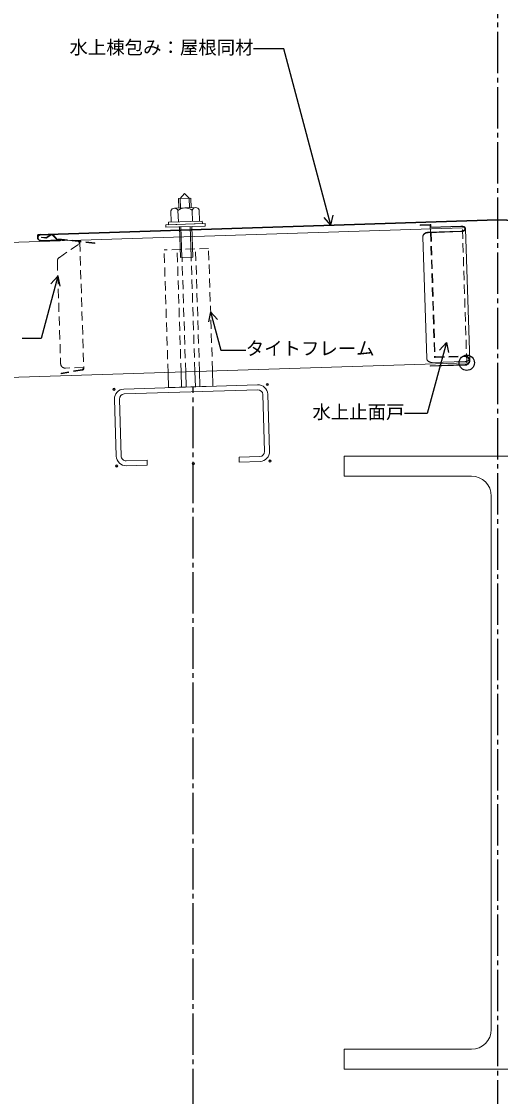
# Model space of a CAD drawing. Units: millimetres, scale not verified. Extents: x -1263 to 1258, y -891 to 1034.
# Drawn here: x -312 to 0, y -224 to 477 of the extents above; entities that cross this region are included whole.
import ezdxf
from ezdxf.enums import TextEntityAlignment as Align

# ---------------------------------------------------------------- set-up
doc = ezdxf.new("R2010")
doc.units = ezdxf.units.MM
doc.header["$LTSCALE"] = 3
doc.header["$PDMODE"] = 32
doc.header["$PDSIZE"] = 1.5
doc.linetypes.add('CHAIN2', pattern=[12, 9, -1, 1, -1])
doc.linetypes.add('DASHED2', pattern=[3, 2, -1])
for name, color, linetype, lineweight in [('0-4_寸法線1', 5, 'Continuous', 25), ('0-6_名称1', 5, 'Continuous', 25), ('0-8_通り芯1', 5, 'CHAIN2', 25), ('0-B_屋根1', 6, 'Continuous', 20), ('1-1_水切1', 134, 'Continuous', 30), ('2-8_ビス2', 7, 'Continuous', 5), ('2-A_タイトフレーム', 3, 'DASHED2', 9), ('2-E_エプロン', 7, 'DASHED2', 5), ('3-1_面戸', 7, 'Continuous', 5), ('4-2_H鋼1', 2, 'Continuous', 18), ('4-5_C鋼1', 2, 'Continuous', 18), ('B-4_鉄骨芯', 1, 'CHAIN2', 25)]:
    doc.layers.add(name, color=color, linetype=linetype, lineweight=lineweight)
doc.styles.add('ＭＳ ゴシック', font='')
doc.styles.get('ＭＳ ゴシック').set_extended_font_data('MS Gothic')

msp = doc.modelspace()

# ---------------------------------------------------------------- linework, layer by layer
at = {"layer": '0-4_寸法線1'}
msp.add_circle((-21.5, 254.312), 5, dxfattribs=at)
msp.add_circle((-21.5, 254.312), 5, dxfattribs=at)
at = {"layer": '0-6_名称1'}
for p, q in [((-110.07, 344.003), (-114.521, 349.022)), ((-110.07, 344.003), (-108.725, 350.575)), ((-288.21, 310.77), (-292.661, 305.75)), ((-288.21, 310.77), (-286.865, 304.198)), ((-188.572, 287.632), (-189.917, 281.06)), ((-188.572, 287.632), (-184.121, 282.613)), ((-34.813, 267.598), (-39.264, 262.579)), ((-34.813, 267.598), (-33.468, 261.026))]:
    msp.add_line(p, q, dxfattribs=at)
for points in [[(-110.07, 344.003), (-140.896, 459.046), (-160.597, 459.046)], [(-288.21, 310.77), (-299.085, 270.185), (-311.501, 270.185)], [(-188.572, 287.632), (-181.868, 262.613), (-165.611, 262.613)], [(-34.813, 267.598), (-47.259, 221.149), (-62.136, 221.149)]]:
    msp.add_lwpolyline(points, dxfattribs=at)
at = {"layer": '0-8_通り芯1'}
msp.add_line((-1.5, 758.23), (-1.5, -593.33), dxfattribs=at)
at = {"layer": '0-B_屋根1'}
for p, q in [((-951.5, 312.454), (-24.331, 342.266)), ((-951.5, 224.408), (-21.503, 254.312))]:
    msp.add_line(p, q, dxfattribs=at)
at = {"layer": '0-B_屋根1', "linetype": 'DASHED2'}
msp.add_line((-21.5, 254.312), (-24.331, 342.266), dxfattribs=at)
at = {"layer": '1-1_水切1'}
for p, q in [((-1.5, 347.494), (-301.345, 337.853)), ((-1.5, 347.494), (298.345, 337.853)), ((-301.281, 335.854), (-301.345, 337.853)), ((-299.217, 333.919), (-286.224, 334.337))]:
    msp.add_line(p, q, dxfattribs=at)
msp.add_arc((-299.282, 335.918), 2, 91.84341, 271.84347, dxfattribs=at)
at = {"layer": '2-8_ビス2'}
for p, q in [((-209.481, 361.546), (-201.485, 361.803)), ((-209.276, 355.189), (-209.481, 361.546)), ((-205.579, 364.673), (-208.481, 361.578)), ((-208.277, 355.221), (-208.481, 361.578)), ((-205.579, 364.673), (-202.484, 361.771)), ((-202.28, 355.414), (-202.484, 361.771)), ((-201.281, 355.446), (-201.485, 361.803)), ((-214.463, 353.522), (-214.222, 346.026)), ((-212.203, 355.095), (-198.354, 355.541)), ((-209.847, 353.67), (-209.606, 346.174)), ((-200.614, 353.967), (-200.373, 346.471)), ((-195.997, 354.116), (-195.756, 346.619)), ((-215.984, 345.969), (-193.995, 346.676)), ((-215.932, 344.37), (-193.944, 345.077)), ((-193.995, 346.676), (-193.944, 345.077)), ((-208.242, 323.006), (-208.884, 342.996)), ((-207.242, 323.038), (-207.885, 343.028)), ((-201.245, 323.231), (-201.888, 343.221)), ((-200.246, 323.263), (-200.888, 343.253)), ((-200.246, 323.263), (-208.242, 323.006))]:
    msp.add_line(p, q, dxfattribs=at)
msp.add_lwpolyline([(-217.808, 344.31), (-217.756, 342.71), (-192.017, 343.538), (-192.068, 345.137)], close=True, dxfattribs=at)
msp.add_lwpolyline([(-215.984, 345.969), (-215.932, 344.37), (-193.944, 345.077)], dxfattribs=at)
for centre, radius, start, end in [((-212.122, 352.569), 2.528, 25.83269, 157.85065), ((-205.026, 347.461), 7.861, 55.85823, 127.82512), ((-198.273, 353.014), 2.528, 25.83269, 157.85065)]:
    msp.add_arc(centre, radius, start, end, dxfattribs=at)
at = {"layer": '2-A_タイトフレーム'}
for p, q in [((-189.898, 328.86), (-218.882, 327.928)), ((-216.298, 247.553), (-218.882, 327.928)), ((-207.81, 248.083), (-210.387, 328.201)), ((-204.815, 248.271), (-207.388, 328.298)), ((-198.824, 248.645), (-201.391, 328.491)), ((-195.828, 248.832), (-198.393, 328.587)), ((-187.341, 249.363), (-189.898, 328.86))]:
    msp.add_line(p, q, dxfattribs=at)
at = {"layer": '2-A_タイトフレーム', "linetype": 'Continuous'}
for p, q in [((-207.497, 238.326), (-207.81, 248.083)), ((-204.498, 238.422), (-204.815, 248.271)), ((-198.501, 238.615), (-198.824, 248.645)), ((-195.503, 238.712), (-195.828, 248.832)), ((-187.008, 238.985), (-187.341, 249.363))]:
    msp.add_line(p, q, dxfattribs=at)
msp.add_lwpolyline([(-187.008, 238.985), (-215.992, 238.053), (-216.298, 247.553)], dxfattribs=at)
at = {"layer": '2-E_エプロン'}
for p, q in [((-295.661, 336.129), (-293.067, 337.887)), ((-295.436, 335.798), (-292.843, 337.556)), ((-289.269, 335.133), (-291.428, 337.403)), ((-288.979, 335.409), (-291.139, 337.679)), ((-298.795, 336.348), (-298.838, 335.95)), ((-296.038, 335.648), (-298.838, 335.95)), ((-295.995, 336.046), (-298.795, 336.348)), ((-274.847, 333.362), (-288.714, 334.858)), ((-263.997, 332.594), (-288.671, 335.256)), ((-287.2, 323.072), (-273.887, 332.038)), ((-274.311, 332.785), (-274.282, 331.881)), ((-264.04, 332.197), (-274.051, 333.277)), ((-273.912, 332.798), (-271.265, 250.579)), ((-263.997, 332.594), (-264.04, 332.197)), ((-288.523, 320.487), (-286.374, 253.701)), ((-272.162, 249.956), (-286.085, 247.54)), ((-286.085, 247.54), (-286.017, 247.146)), ((-272.094, 249.562), (-286.017, 247.146)), ((-271.285, 251.185), (-283.279, 250.799)), ((-271.685, 251.172), (-271.665, 250.566))]:
    msp.add_line(p, q, dxfattribs=at)
for centre, radius, start, end in [((-292.226, 336.645), 1.5, 43.56234, 124.12447), ((-292.226, 336.645), 1.1, 43.56234, 124.12447), ((-295.941, 336.543), 0.9, 263.84341, 304.12447), ((-295.941, 336.543), 0.5, 263.84341, 304.12447), ((-288.617, 335.753), 0.9, 223.56234, 263.84341), ((-288.617, 335.753), 0.5, 223.56234, 263.84341), ((-274.911, 332.766), 0.6, 1.84341, 83.84341), ((-274.911, 332.766), 1, 1.84341, 83.84341), ((-285.525, 320.584), 3, 123.95826, 181.84341), ((-283.375, 253.797), 3, 181.84341, 271.84341), ((-272.265, 250.547), 0.6, 279.84341, 1.84341), ((-272.265, 250.547), 1, 279.84341, 1.84341)]:
    msp.add_arc(centre, radius, start, end, dxfattribs=at)
at = {"layer": '3-1_面戸'}
for p, q in [((-51.91, 344.316), (-45.314, 344.529)), ((-51.91, 344.316), (-51.898, 343.916)), ((-51.898, 343.916), (-45.301, 344.129)), ((-45.301, 344.129), (-45.151, 339.471)), ((-44.901, 344.142), (-44.859, 342.846)), ((-25.261, 340.111), (-46.75, 339.419)), ((-25.254, 339.871), (-46.742, 339.179)), ((-25.362, 343.233), (-45.252, 342.593)), ((-25.37, 343.473), (-44.859, 342.846)), ((-22.313, 341.768), (-19.547, 255.812)), ((-50.158, 336.51), (-47.605, 257.166)), ((-45.45, 252.377), (-22.461, 253.116)), ((-22.528, 255.173), (-44.017, 254.482))]:
    msp.add_line(p, q, dxfattribs=at)
at = {"layer": '3-1_面戸', "linetype": 'DASHED2'}
for p, q in [((-45.151, 339.471), (-42.531, 258.073)), ((-44.751, 339.484), (-42.132, 258.086)), ((-42.132, 258.086), (-22.642, 258.714)), ((-42.119, 257.686), (-22.629, 258.314))]:
    msp.add_line(p, q, dxfattribs=at)
at = {"layer": '3-1_面戸'}
msp.add_lwpolyline([(-45.45, 252.377), (-45.437, 251.977), (-22.449, 252.717)], dxfattribs=at)
for centre, radius, start, end in [((-45.301, 344.129), 0.4, 1.84341, 91.84341), ((-47.359, 336.566), 2.8, 175.51444, 181.13944), ((-47.35, 336.497), 2.815, 168.5193, 174.1443), ((-47.342, 336.257), 2.815, 168.5193, 174.1443), ((-47.334, 336.43), 2.844, 161.63378, 167.25878), ((-47.327, 336.19), 2.844, 161.63378, 167.25878), ((-47.312, 336.365), 2.886, 154.91917, 160.54417), ((-47.305, 336.125), 2.886, 154.91917, 160.54417), ((-47.284, 336.303), 2.939, 148.42166, 154.04666), ((-47.276, 336.062), 2.939, 148.42166, 154.04666), ((-47.25, 336.243), 3, 142.1705, 147.7955), ((-47.242, 336.003), 3, 142.1705, 147.7955), ((-47.21, 336.187), 3.066, 136.17862, 141.80362), ((-47.202, 335.947), 3.066, 136.17862, 141.80362), ((-47.164, 336.135), 3.134, 130.44487, 136.06987), ((-47.157, 335.895), 3.134, 130.44487, 136.06987), ((-47.114, 336.088), 3.203, 124.95705, 130.58205), ((-47.106, 335.848), 3.203, 124.95705, 130.58205), ((-47.06, 336.046), 3.268, 119.69499, 125.31999), ((-47.052, 335.806), 3.268, 119.69499, 125.31999), ((-47.001, 336.01), 3.329, 114.6332, 120.2582), ((-46.993, 335.77), 3.329, 114.6332, 120.2582), ((-46.939, 335.979), 3.383, 109.74298, 115.36798), ((-46.932, 335.739), 3.383, 109.74298, 115.36798), ((-46.875, 335.955), 3.428, 104.99388, 110.61888), ((-46.867, 335.715), 3.428, 104.99388, 110.61888), ((-46.809, 335.937), 3.462, 100.35464, 105.97964), ((-46.801, 335.697), 3.462, 100.35464, 105.97964), ((-46.741, 335.926), 3.486, 95.79383, 101.41883), ((-46.733, 335.686), 3.486, 95.79383, 101.41883), ((-46.672, 335.922), 3.498, 91.28, 96.905), ((-46.664, 335.681), 3.498, 91.28, 96.905), ((-25.157, 340.49), 2.991, 82.8323, 94.0823), ((-25.177, 340.648), 2.592, 82.8323, 94.0823), ((-25.243, 342.703), 2.592, 269.60452, 280.85452), ((-25.233, 342.861), 2.991, 269.60452, 280.85452), ((-24.98, 340.693), 2.529, 75.8906, 87.1406), ((-24.929, 340.543), 2.918, 75.8906, 87.1406), ((-25.044, 342.67), 2.529, 276.54622, 287.79622), ((-25.002, 342.823), 2.918, 276.54622, 287.79622), ((-24.796, 340.777), 2.408, 68.41649, 79.66649), ((-24.854, 342.598), 2.408, 284.02032, 295.27032), ((-24.716, 340.639), 2.779, 68.41649, 79.66649), ((-24.784, 342.741), 2.779, 284.02032, 295.27032), ((-24.631, 340.895), 2.241, 59.97447, 71.22447), ((-24.682, 342.491), 2.241, 292.46234, 303.71234), ((-24.526, 340.775), 2.586, 59.97447, 71.22447), ((-24.585, 342.617), 2.586, 292.46234, 303.71234), ((-24.492, 341.043), 2.044, 50.01418, 61.26418), ((-24.535, 342.353), 2.044, 302.42264, 313.67264), ((-24.366, 340.946), 2.359, 50.01418, 61.26418), ((-24.385, 341.214), 1.844, 37.87968, 49.12968), ((-24.415, 342.457), 2.359, 302.42264, 313.67264), ((-24.417, 342.188), 1.844, 314.55713, 325.80713), ((-24.314, 341.404), 1.674, 23.01016, 34.26016), ((-24.333, 342.003), 1.674, 329.42665, 340.67665), ((-24.243, 341.144), 2.127, 37.87968, 49.12968), ((-24.279, 342.267), 2.127, 314.55713, 325.80713), ((-24.281, 341.604), 1.575, 5.52924, 16.77924), ((-24.287, 341.806), 1.575, 346.90758, 358.15758), ((-24.16, 341.363), 1.932, 23.01016, 34.26016), ((-24.183, 342.054), 1.932, 329.42665, 340.67665), ((-24.122, 341.593), 1.817, 5.52924, 16.77924), ((-24.13, 341.827), 1.817, 346.90758, 358.15758), ((-47.351, 336.325), 2.8, 175.51444, 181.13944), ((-44.808, 257.29), 2.8, 182.54738, 188.17238), ((-44.803, 257.359), 2.815, 189.54252, 195.16752), ((-44.792, 257.427), 2.844, 196.42804, 202.05304), ((-44.774, 257.493), 2.886, 203.14265, 208.76765), ((-44.75, 257.558), 2.939, 209.64016, 215.26516), ((-44.719, 257.619), 3, 215.89131, 221.51631), ((-44.683, 257.678), 3.066, 221.88319, 227.50819), ((-44.641, 257.732), 3.134, 227.61694, 233.24194), ((-44.594, 257.782), 3.203, 233.10477, 238.72977), ((-44.542, 257.828), 3.268, 238.36683, 243.99183), ((-44.486, 257.868), 3.329, 243.42861, 249.05361), ((-44.427, 257.902), 3.383, 248.31883, 253.94383), ((-44.364, 257.93), 3.428, 253.06794, 258.69294), ((-44.299, 257.953), 3.462, 257.70717, 263.33217), ((-44.232, 257.968), 3.486, 262.26799, 267.89299), ((-44.163, 257.977), 3.498, 266.78182, 272.40682), ((-22.564, 258.171), 2.998, 270.69211, 276.31711), ((-22.545, 255.715), 2.6, 271.84341, 9.02122), ((-22.545, 255.715), 3, 271.84341, 16.7707), ((-22.444, 258.163), 2.979, 274.03545, 279.66045), ((-22.325, 258.143), 2.942, 277.44241, 283.06741), ((-22.208, 258.112), 2.887, 280.958, 286.583), ((-22.096, 258.069), 2.816, 284.63116, 290.25616), ((-21.988, 258.016), 2.729, 288.51652, 294.14152), ((-21.886, 257.952), 2.631, 292.67594, 298.30094), ((-21.79, 257.879), 2.521, 297.18003, 302.80503), ((-21.702, 257.797), 2.404, 302.10869, 307.73369), ((-21.623, 257.706), 2.284, 307.55002, 313.17502), ((-21.553, 257.608), 2.165, 313.59568, 319.22068), ((-21.492, 257.504), 2.051, 320.3301, 325.9551), ((-21.443, 257.394), 1.95, 327.81079, 333.43579), ((-21.404, 257.28), 1.866, 336.03891, 341.66391), ((-21.377, 257.162), 1.806, 344.92607, 350.55107), ((-21.361, 257.043), 1.775, 354.27383, 359.89883)]:
    msp.add_arc(centre, radius, start, end, dxfattribs=at)
at = {"layer": '3-1_面戸', "linetype": 'DASHED2'}
for centre, radius, start, end in [((-42.132, 258.086), 0.4, 181.84341, 271.84341), ((-22.545, 255.715), 3, 16.7707, 91.84341), ((-22.545, 255.715), 2.6, 9.02122, 91.84341)]:
    msp.add_arc(centre, radius, start, end, dxfattribs=at)
at = {"layer": '4-2_H鋼1'}
msp.add_line((-5.5, 167.342), (-5.5, -180.658), dxfattribs=at)
for points in [[(15.5, 180.342), (98.5, 180.342), (98.5, 193.342), (-101.5, 193.342), (-101.5, 180.342), (-18.5, 180.342)], [(-101.5, -206.658), (98.5, -206.658), (98.5, -193.658), (15.5, -193.658)], [(-18.5, -193.658), (-101.5, -193.658), (-101.5, -206.658)]]:
    msp.add_lwpolyline(points, dxfattribs=at)
for centre, start, end in [((-18.5, 167.342), 0, 90), ((-18.5, -180.658), 270, 0)]:
    msp.add_arc(centre, 13, start, end, dxfattribs=at)
at = {"layer": '4-5_C鋼1'}
for p, q in [((-157.923, 239.92), (-245.077, 237.118)), ((-244.975, 233.919), (-157.82, 236.722)), ((-154.518, 233.626), (-153.323, 196.445)), ((-150.125, 196.548), (-151.32, 233.729)), ((-251.268, 230.515), (-250.073, 193.334)), ((-246.875, 193.437), (-248.07, 230.618))]:
    msp.add_line(p, q, dxfattribs=at)
for points in [[(-243.471, 187.143), (-229.878, 187.58), (-229.98, 190.779), (-243.573, 190.342)], [(-156.418, 193.144), (-170.011, 192.707), (-169.909, 189.509), (-156.316, 189.946)]]:
    msp.add_lwpolyline(points, dxfattribs=at)
for centre, radius, start, end in [((-157.717, 233.523), 6.4, 1.84167, 91.84167), ((-244.872, 230.721), 6.4, 91.84167, 181.84167), ((-244.872, 230.721), 3.2, 91.84167, 181.84167), ((-157.717, 233.523), 3.2, 1.84167, 91.84167), ((-156.521, 196.342), 3.2, 271.84167, 1.84167), ((-156.521, 196.342), 6.4, 271.84167, 1.84167), ((-243.676, 193.54), 6.4, 181.84167, 271.84167), ((-243.676, 193.54), 3.2, 181.84167, 271.84167)]:
    msp.add_arc(centre, radius, start, end, dxfattribs=at)
for p in [(-151.526, 240.126), (-251.474, 236.912), (-149.919, 190.151), (-249.867, 186.938), (-199.893, 188.545)]:
    msp.add_point(p, dxfattribs=at)
at = {"layer": 'B-4_鉄骨芯'}
msp.add_line((-199.893, -593.33), (-199.893, 238.57), dxfattribs=at)

# ---------------------------------------------------------------- texts
at = {"layer": '0-6_名称1', "style": 'ＭＳ ゴシック'}
for s, p in [('水上棟包み：屋根同材', (-280.597, 453.046)), ('タイトフレーム', (-165.611, 256.613)), ('水上止面戸', (-122.136, 215.149))]:
    msp.add_text(s, height=8.798, dxfattribs=at).set_placement(p, align=Align.BOTTOM_LEFT)

doc.saveas('drawing.dxf')
